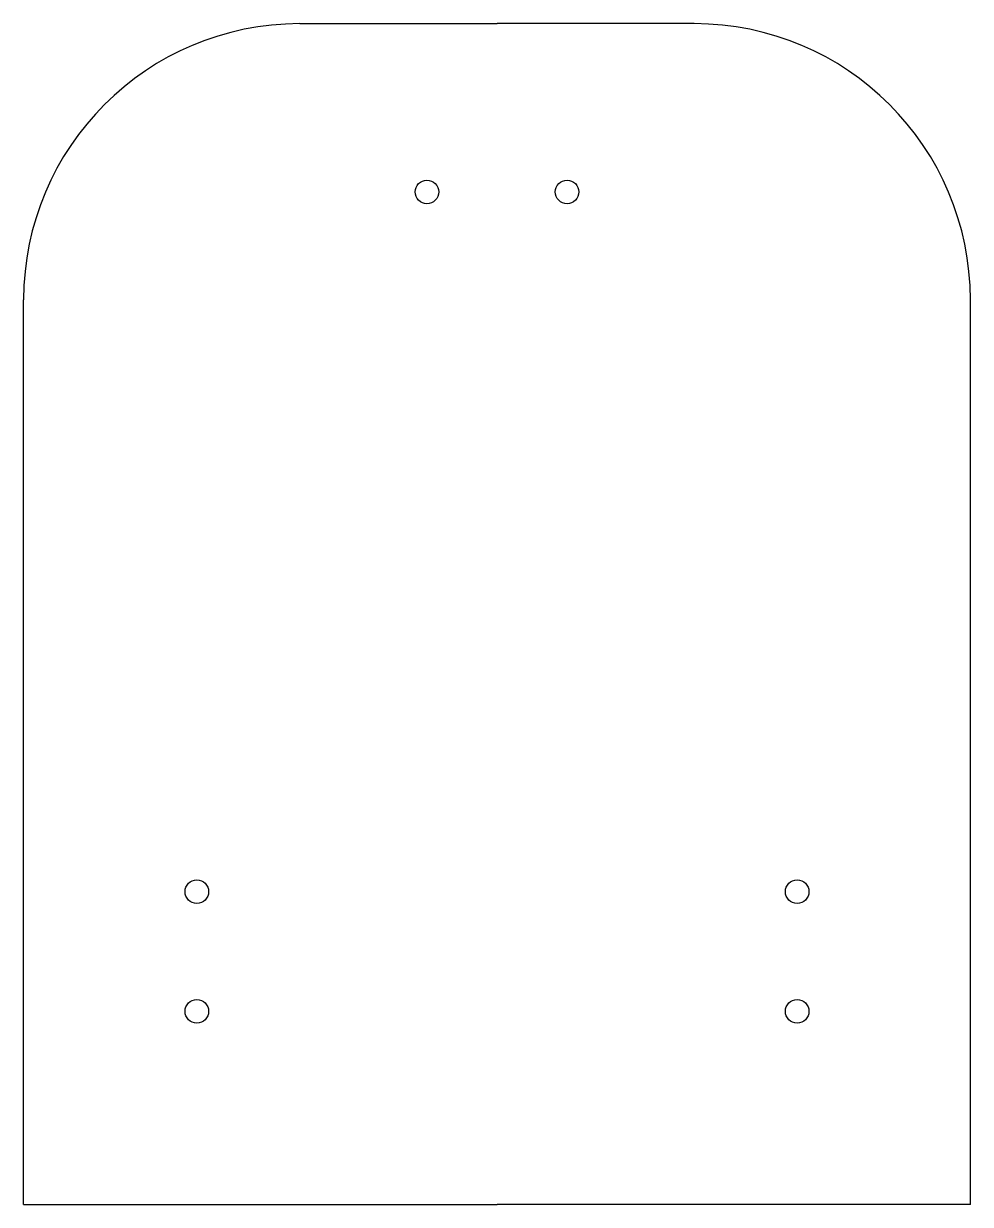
# Model space of a CAD drawing. Extents: x -6 to 6, y -7.5 to 7.5.
import ezdxf

# ---------------------------------------------------------------- set-up
doc = ezdxf.new("R2010")
doc.units = 0
doc.layers.add('MODELSKETCH_VISIBLE', color=7, linetype='CONTINUOUS')

msp = doc.modelspace()

# ---------------------------------------------------------------- linework, layer by layer
at = {"layer": 'MODELSKETCH_VISIBLE'}
for p, q in [((-2.505, 7.508), (0, 7.508)), ((2.505, 7.508), (0, 7.508)), ((-6.013, -7.492), (-6.013, 4)), ((6.013, -7.492), (6.013, 4)), ((-6.013, -7.492), (0, -7.492)), ((6.013, -7.492), (0, -7.492))]:
    msp.add_line(p, q, dxfattribs=at)
for centre in [(-0.89, 5.37), (0.89, 5.37), (-3.813, -3.519), (3.813, -3.519), (-3.813, -5.039), (3.813, -5.039)]:
    msp.add_circle(centre, 0.15, dxfattribs=at)
for centre, start, end in [((-2.505, 4), 90, 180), ((-2.505, 4), 90, 180), ((2.505, 4), 0, 90)]:
    msp.add_arc(centre, 3.508, start, end, dxfattribs=at)

doc.saveas('drawing.dxf')
